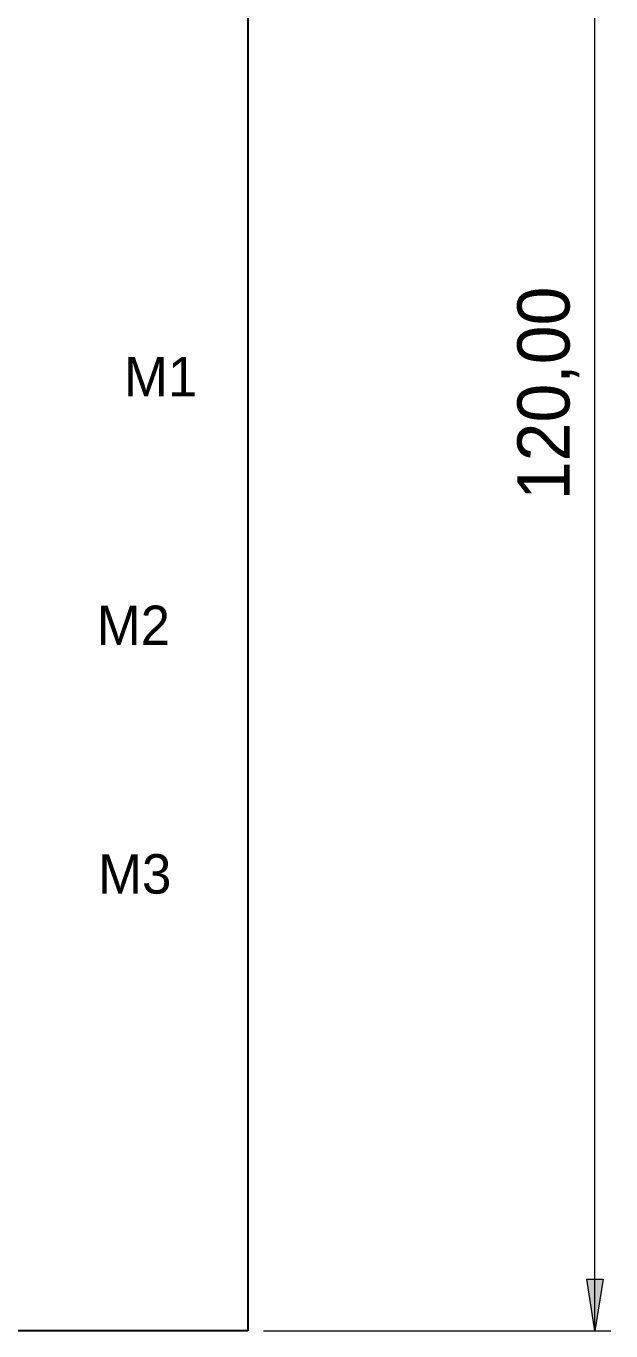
# Model space of a CAD drawing. Header units: inches. Extents: x 45 to 557, y 129 to 755.
# Drawn here: x 451.9 to 556.9, y 345.2 to 579.3 of the extents above; entities that cross this region are included whole.
import ezdxf

# ---------------------------------------------------------------- set-up
doc = ezdxf.new("R2010")
doc.units = ezdxf.units.IN
doc.header["$MEASUREMENT"] = 0
for name, color, linetype in [('Annotations', 7, 'Continuous'), ('Brain', 7, 'Continuous'), ('Silk screen', 7, 'Continuous')]:
    doc.layers.add(name, color=color, linetype=linetype)

# ---------------------------------------------------------------- blocks, each defined once
blk = doc.blocks.new('block 27')
at = {"layer": 'Silk screen', "color": 7, "true_color": 0xffffff, "insert": (469.48, 512.85), "char_height": 7.08, "attachment_point": 7}
blk.add_mtext('\\fEthnocentricRg-Regular|b0|i0|c0|p34;\\W1;M1', dxfattribs=at)
blk = doc.blocks.new('block 28')
at = {"layer": 'Silk screen', "color": 7, "true_color": 0xffffff, "insert": (464.59, 468.25), "char_height": 7.08, "attachment_point": 7}
blk.add_mtext('\\fEthnocentricRg-Regular|b0|i0|c0|p34;\\W1;M2', dxfattribs=at)
blk = doc.blocks.new('block 29')
at = {"layer": 'Silk screen', "color": 7, "true_color": 0xffffff, "insert": (464.83, 423.55), "char_height": 7.08, "attachment_point": 7}
blk.add_mtext('\\fEthnocentricRg-Regular|b0|i0|c0|p34;\\W1;M3', dxfattribs=at)

msp = doc.modelspace()

# ---------------------------------------------------------------- hatches: boundary and pattern name
at = {"layer": 'Annotations', "true_color": 0xffffff}
h = msp.add_hatch(color=7, dxfattribs=at)
h.dxf.hatch_style = 2
h.paths.add_polyline_path([(554, 685.3), (555.5, 676), (552.6, 676)])
h.paths.add_polyline_path([(554, 345.2), (552.6, 354.5), (555.5, 354.5)])

# ---------------------------------------------------------------- linework, layer by layer
at = {"layer": 'Annotations', "color": 7, "lineweight": 18, "true_color": 0xffffff}
for points in [[(554, 345.2), (554, 685.3)], [(554, 345.2), (552.6, 354.5), (555.5, 354.5), (554, 345.2)], [(494.5, 345.2), (556.9, 345.2)]]:
    msp.add_lwpolyline(points, dxfattribs=at)
at = {"layer": 'Annotations', "lineweight": 0}
msp.add_lwpolyline([(554, 345.2), (552.6, 354.5), (555.5, 354.5)], dxfattribs=at)
at = {"layer": 'Brain', "color": 7, "lineweight": 25, "true_color": 0xffffff}
for points in [[(491.7, 685.3), (491.7, 345.2)], [(491.7, 345.2), (264.9, 345.2)]]:
    msp.add_lwpolyline(points, dxfattribs=at)

# ---------------------------------------------------------------- block references
at = {"layer": 'Silk screen'}
for name in ['block 27', 'block 28', 'block 29']:
    msp.add_blockref(name, (0, 0), dxfattribs=at)

# ---------------------------------------------------------------- texts
at = {"layer": 'Annotations', "color": 7, "true_color": 0xffffff, "insert": (551.21, 490.76), "char_height": 9.3656, "attachment_point": 7, "rotation": 90}
msp.add_mtext('\\fCentury Gothic|b0|i0|c0|p34;\\W1.0003; 120,00 ', dxfattribs=at)

doc.saveas('drawing.dxf')
